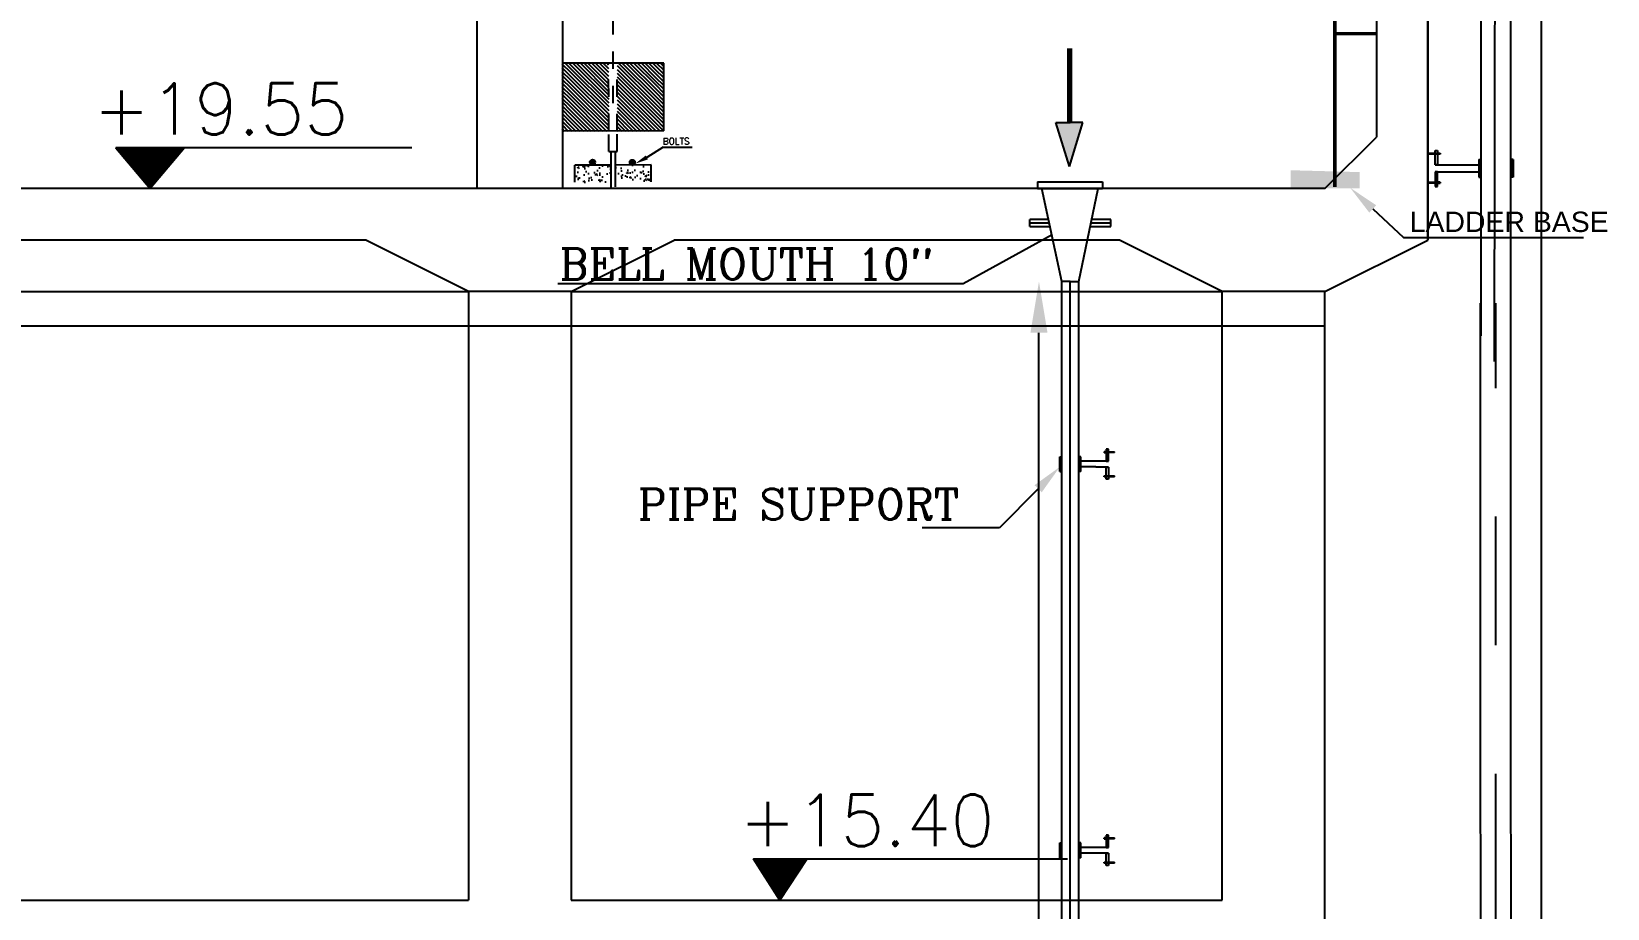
# Model space of a CAD drawing. Extents: x 152000 to 152174, y 158796 to 159332.
# Drawn here: x 152093.28 to 152102.48, y 159134.7 to 159139.81 of the extents above; entities that cross this region are included whole.
import ezdxf
from ezdxf import colors
from ezdxf.entities.mleader import LeaderData, LeaderLine
from ezdxf.enums import TextEntityAlignment as Align
from ezdxf.math import Vec2, Vec3

# ---------------------------------------------------------------- set-up
doc = ezdxf.new("R2010")
doc.units = 0
doc.header["$LTSCALE"] = 3
doc.header["$MEASUREMENT"] = 0
doc.header["$PDMODE"] = 2
doc.header["$PDSIZE"] = 0.03
for name, pattern in [('AUSGEZOGEN', [0]), ('CENTER', [2, 1.25, -0.25, 0.25, -0.25]), ('DASHDOTX2', [2, 1, -0.5, 0, -0.5]), ('HIDDEN2', [0.1875, 0.125, -0.0625])]:
    doc.linetypes.add(name, pattern=pattern)
doc.layers.get('0').update_dxf_attribs({"linetype": 'CONTINUOUS'})
doc.layers.get('DEFPOINTS').update_dxf_attribs({"linetype": 'CONTINUOUS'})
for name, color, linetype in [('3', 4, 'CONTINUOUS'), ('4', 12, 'CONTINUOUS'), ('6', 2, 'CONTINUOUS'), ('ARCH CT TEXT', 152, 'CONTINUOUS'), ('CENTER', 8, 'CENTER'), ('DIM', 144, 'CONTINUOUS'), ('EBENE0', 7, 'AUSGEZOGEN'), ('ELEV', 1, 'CONTINUOUS'), ('FLANGES', 7, 'AUSGEZOGEN'), ('HATSH', 252, 'CONTINUOUS'), ('MECH', 6, 'CONTINUOUS'), ('NUMBERS', 6, 'CONTINUOUS'), ('TEXTS', 1, 'CONTINUOUS')]:
    doc.layers.add(name, color=color, linetype=linetype)
doc.layers.add('LAND CORNERS', color=255, linetype='CONTINUOUS', lineweight=25)
doc.styles.add('ROMANC', font='ROMANC', dxfattribs={"height": 7})
doc.styles.add('ROMANS', font='romans.shx')
doc.styles.add('style2', font='ARIALUNI.TTF')
doc.dimstyles.new('mais 1-100 plan', dxfattribs={"dimtxt": 0.25, "dimasz": 0.1635, "dimexe": 0.18, "dimexo": 0.0625, "dimgap": 0, "dimtad": 1, "dimzin": 0, "dimdsep": 46, "dimtxsty": 'Standard', "dimblk": 'OBLIQUE', "dimcen": 0, "dimse1": 1, "dimse2": 1, "dimclrd": 8, "dimclrt": 4, "dimadec": 0, "dimazin": 0, "dimtfac": 1, "dimtix": 1, "dimtofl": 0, "dimtmove": 0, "dimatfit": 3, "dimldrblk": 'OBLIQUE', "dimfxl": 0.18, "dimtolj": 1, "dimtzin": 0, "dimarcsym": 0})
pattern_1 = [(135.080115, (152251.655275, 159069.757817), (0.0111082012, 0.0111393091), [])]

# ---------------------------------------------------------------- blocks, each defined once
blk = doc.blocks.new('SUPP')
at = {"layer": 'CENTER', "linetype": 'CENTER'}
for p, q in [((162361.392, 176224.452), (162361.283, 176224.452)), ((162361.283, 176224.452), (162361.283, 176224.43)), ((162361.283, 176224.43), (162361.283, 176224.452)), ((162361.283, 176224.452), (162361.545, 176224.452)), ((162361.545, 176224.43), (162361.545, 176224.452)), ((162361.392, 176224.213), (162361.077, 176224.213)), ((162361.283, 176224.43), (162361.392, 176224.43)), ((162361.545, 176224.43), (162361.283, 176224.43)), ((162361.392, 176224.068), (162361.077, 176224.068)), ((162361.283, 176223.821), (162361.283, 176223.844)), ((162361.283, 176223.844), (162361.545, 176223.844)), ((162361.545, 176223.821), (162361.283, 176223.821)), ((162361.545, 176223.821), (162361.545, 176223.844))]:
    blk.add_line(p, q, dxfattribs=at)
for points in [[(162361.392, 176224.52), (162361.339, 176224.52), (162361.339, 176224.213), (162361.392, 176224.213)], [(162361.392, 176223.762), (162361.339, 176223.762), (162361.339, 176224.068), (162361.392, 176224.068)]]:
    blk.add_lwpolyline(points, close=True, dxfattribs=at)
blk = doc.blocks.new('*D143')
at = {"layer": 'DEFPOINTS', "color": 0, "transparency": 16777216}
for p in [(152099.1632, 159138.3539), (152099.3212, 159138.3539), (152099.3462, 159119.6847)]:
    blk.add_point(p, dxfattribs=at)
at = {"layer": 'LAND CORNERS', "color": 2, "lineweight": -2, "transparency": 16777216}
blk.add_line((152099.1632, 159119.9847), (152099.1632, 159138.0539), dxfattribs=at)
at = {"layer": 'LAND CORNERS', "color": 2, "transparency": 16777216}
for points in [[(152099.1132, 159138.0539), (152099.2132, 159138.0539), (152099.1632, 159138.3539)], [(152099.1132, 159119.9847), (152099.2132, 159119.9847), (152099.1632, 159119.6847)]]:
    blk.add_solid(points, dxfattribs=at)
at = {"layer": 'LAND CORNERS', "color": 2, "transparency": 16777216, "insert": (152098.9882, 159129.0193), "char_height": 0.25, "attachment_point": 5, "rotation": 90}
blk.add_mtext('\\A1;18.67', dxfattribs=at)
blk = doc.blocks.new('_OBLIQUE')
at = {"color": 0, "linetype": 'ByBlock'}
blk.add_line((-0.5, -0.5), (0.5, 0.5), dxfattribs=at)
blk = doc.blocks.new('*D146')
at = {"layer": 'DEFPOINTS', "color": 0, "transparency": 16777216}
for p in [(152100.5955, 159144.5137), (152101.8356, 159119.6425), (152102.0959, 159119.6425)]:
    blk.add_point(p, dxfattribs=at)
at = {"layer": 'LAND CORNERS', "color": 2, "lineweight": -2, "transparency": 16777216}
blk.add_line((152102.0959, 159144.2137), (152102.0959, 159119.9425), dxfattribs=at)
at = {"layer": 'LAND CORNERS', "color": 2, "transparency": 16777216}
for points in [[(152102.0459, 159144.2137), (152102.1459, 159144.2137), (152102.0959, 159144.5137)], [(152102.0459, 159119.9425), (152102.1459, 159119.9425), (152102.0959, 159119.6425)]]:
    blk.add_solid(points, dxfattribs=at)
at = {"layer": 'LAND CORNERS', "color": 2, "transparency": 16777216, "insert": (152101.9209, 159132.0781), "char_height": 0.25, "attachment_point": 5, "rotation": 90}
blk.add_mtext('\\A1;24.87', dxfattribs=at)

msp = doc.modelspace()

# ---------------------------------------------------------------- hatches: boundary and pattern name
h = msp.add_hatch()
h.set_pattern_fill('ANSI31', color=8, scale=0.004955, angle=0.080115, style=0)
h.set_pattern_definition(pattern_1)
h.paths.add_polyline_path([(152096.37842, 159139.62671), (152096.42797, 159139.62678), (152096.42852, 159139.2304), (152096.37898, 159139.23033)])
h.paths.add_polyline_path([(152096.92344, 159139.62748), (152096.97299, 159139.62755), (152096.97355, 159139.23117), (152096.924, 159139.2311)])
h = msp.add_hatch()
h.set_pattern_fill('ANSI31', color=8, scale=0.004955, angle=0.080115, style=0)
h.set_pattern_definition(pattern_1)
h.paths.add_polyline_path([(152096.42797, 159139.62678), (152096.65093, 159139.6271), (152096.65149, 159139.23071), (152096.42852, 159139.2304)])
h.paths.add_polyline_path([(152096.70048, 159139.62717), (152096.92344, 159139.62748), (152096.924, 159139.2311), (152096.70103, 159139.23078)])
for points in [[(152096.57235, 159139.04851, 1), (152096.54162, 159139.04846, 1)], [(152096.80486, 159139.04822, 1), (152096.77413, 159139.04817, 1)]]:
    msp.add_hatch(color=256).paths.add_polyline_path(points)
h = msp.add_hatch()
h.set_pattern_fill('AR-CONC', color=256, scale=0.000495477, angle=0.080115, style=0)
h.set_pattern_definition([(130.080115, (152252.58031, 159071.86175), (-0.090257102, -0.008023654), [0.00943883, -0.103827113]), (185.080115, (152252.58031, 159071.86175), (0.01732961, 0.09468841), [0.007551063, -0.08306169]), (79.629115, (152252.57279, 159071.86108), (-0.072927816, 0.086664327), [0.008021766, -0.08823942]), (133.895915, (152252.58027, 159071.88692), (-0.13428405, -0.02101877), [0.01415824, -0.15574067]), (83.444515, (152252.56908, 159071.88517), (-0.11779954, 0.12242897), [0.01203265, -0.13235913]), (188.89611, (152252.58027, 159071.88692), (-0.11779972, 0.12242875), [0.01132659, -0.12459254]), (159.080115, (152252.567696, 159071.88061), (-0.075050696, -0.050775158), [0.00943883, -0.103827113]), (214.080115, (152252.5677, 159071.88061), (-0.030749033, 0.091217914), [0.007551063, -0.08306169]), (108.628715, (152252.56144, 159071.87638), (-0.10579952, 0.04044296), [0.008021766, -0.08823942]), (142.580115, (152252.580308, 159071.861748), (-0.0015889093, 0.041892859), [0, -0.082054882, 0, -0.084320201, 0, -0.083376318]), (172.580115, (152252.580308, 159071.86175), (-0.03317695, 0.049590785), [0, -0.0480751, 0, -0.080167117, 0, -0.031777389]), (212.580115, (152252.608372, 159071.861787), (-0.067177927, -0.002932394), [0, -0.031462762, 0, -0.098163816, 0, -0.130255833]), (222.580115, (152252.62096, 159071.861805), (-0.073412081, 0.012495593), [0, -0.04090159, 0, -0.065190842, 0, -0.09250052])])
h.paths.add_polyline_path([(152096.66429, 159138.93345), (152096.66415, 159139.03254), (152096.45357, 159139.03225), (152096.45371, 159138.93315)])
h.paths.add_polyline_path([(152096.89964, 159138.93378), (152096.8995, 159139.03287), (152096.68892, 159139.03258), (152096.68906, 159138.93348)])
at = {"layer": '4', "linetype": 'Continuous'}
h = msp.add_hatch(dxfattribs=at)
h.set_pattern_fill('ANSI31', color=256, scale=0.01, style=0)
h.set_pattern_definition([(45, (152053.414677, 159030.1361154), (-0.000883883476, 0.000883883476), [])])
h.paths.add_polyline_path([(152094.17409, 159139.13306), (152093.77409, 159139.13306), (152093.97409, 159138.89466)])
at = {"layer": 'LAND CORNERS'}
h = msp.add_hatch(color=256, dxfattribs=at)
h.dxf.hatch_style = 1
h.paths.add_polyline_path([(152100.63229, 159139.00208), (152101.02832, 159138.99144, 0.0070034), (152101.03443, 159138.99136), (152101.03443, 159138.8962), (152100.63229, 159138.8962)])
at = {"layer": 'MECH'}
h = msp.add_hatch(color=100, dxfattribs=at)
h.set_gradient(color1=(18, 243, 70), one_color=1, tint=1)
h.paths.add_polyline_path([(152099.34065, 159139.02427), (152099.2611, 159139.27996), (152099.33974, 159139.28024), (152099.41838, 159139.28052)])
at = {"layer": 'TEXTS'}
h = msp.add_hatch(dxfattribs=at)
h.set_pattern_fill('ANSI31', color=0, scale=0.03)
h.set_pattern_definition([(45, (333.919375, -18.3782214), (-0.00265165042945, 0.00265165042945), [])])
h.paths.add_polyline_path([(152097.80711, 159134.98268), (152097.49688, 159134.98466), (152097.65066, 159134.74466)])

# ---------------------------------------------------------------- linework, layer by layer
at = {"color": 8, "linetype": 'DASHDOTX2', "ltscale": 0.01}
msp.add_line((152096.67716, 159139.39433), (152096.67654, 159145.70588), dxfattribs=at)
for p, q in [((152096.97299, 159139.62755), (152096.37842, 159139.62671)), ((152096.97355, 159139.23117), (152096.97299, 159139.62755)), ((152096.97355, 159139.23117), (152096.37898, 159139.23033)), ((152096.65165, 159139.11154), (152096.7012, 159139.11161)), ((152096.66404, 159139.11156), (152096.66433, 159138.90352)), ((152096.68881, 159139.11159), (152096.6891, 159138.90468)), ((152096.66415, 159139.03254), (152096.45357, 159139.03225)), ((152096.45371, 159138.93315), (152096.45357, 159139.03225)), ((152096.8995, 159139.03287), (152096.68892, 159139.03258)), ((152096.89964, 159138.93378), (152096.8995, 159139.03287))]:
    msp.add_line(p, q)
at = {"color": 7, "linetype": 'HIDDEN2', "ltscale": 0.01}
for p, q in [((152096.65149, 159139.23071), (152096.65093, 159139.6271)), ((152096.70103, 159139.23078), (152096.70048, 159139.62717)), ((152096.65165, 159139.11154), (152096.65149, 159139.23071)), ((152096.7012, 159139.11161), (152096.70103, 159139.23078))]:
    msp.add_line(p, q, dxfattribs=at)
at = {"const_width": 0.02}
msp.add_lwpolyline([(152100.89017, 159138.9044), (152100.89017, 159144.59921, -0.2986407), (152101.07712, 159144.9044)], format="xyb", dxfattribs=at)
msp.add_lwpolyline([(152101.13295, 159139.79905), (152100.89017, 159139.79905)], dxfattribs=at)
for centre in [(152096.55699, 159139.04849), (152096.7895, 159139.04819)]:
    msp.add_circle(centre, 0.01537)
at = {"layer": '4', "color": 8, "linetype": 'AUSGEZOGEN'}
for p, q in [((152101.43295, 159144.90466), (152101.43295, 159138.59466)), ((152101.13295, 159144.65466), (152101.13295, 159139.19466)), ((152100.83295, 159138.89466), (152101.13295, 159139.19466)), ((152100.83295, 159138.89466), (152091.43295, 159138.89466)), ((152095.23295, 159138.59466), (152092.63295, 159138.59466)), ((152095.83295, 159138.29466), (152095.23295, 159138.59466)), ((152096.43295, 159138.29466), (152097.03295, 159138.59466)), ((152099.63295, 159138.59466), (152097.03295, 159138.59466)), ((152100.23295, 159138.29466), (152099.63295, 159138.59466)), ((152100.83295, 159138.29466), (152101.43295, 159138.59466)), ((152095.83295, 159138.29466), (152095.83295, 159136.78056)), ((152096.43295, 159138.29466), (152096.43295, 159136.78178)), ((152100.23295, 159136.78056), (152100.23295, 159138.29466)), ((152100.83295, 159136.78178), (152100.83295, 159138.29466))]:
    msp.add_line(p, q, dxfattribs=at)
at = {"layer": '4', "linetype": 'Continuous'}
for p, q in [((152093.77409, 159139.13306), (152093.97409, 159138.89466)), ((152095.50305, 159139.13306), (152093.77409, 159139.13306)), ((152094.17409, 159139.13306), (152093.97409, 159138.89466))]:
    msp.add_line(p, q, dxfattribs=at)
at = {"layer": '4', "color": 8, "linetype": 'AUSGEZOGEN'}
for points in [[(152092.03295, 159138.29466), (152095.83295, 159138.29466)], [(152096.43295, 159138.29466), (152100.23295, 159138.29466)], [(152092.03295, 159138.09466), (152095.83295, 159138.09466)], [(152096.43295, 159138.09466), (152100.23295, 159138.09466)]]:
    msp.add_lwpolyline(points, dxfattribs=at)
at = {"layer": '6', "color": 8, "linetype": 'AUSGEZOGEN'}
msp.add_line((152101.43295, 159138.59466), (152101.43295, 159144.90466), dxfattribs=at)
at = {"layer": 'ARCH CT TEXT', "color": 7}
msp.add_lwpolyline([(152099.24039, 159138.62626), (152098.72012, 159138.33895), (152096.35526, 159138.33895)], dxfattribs=at)
at = {"layer": 'DIM'}
for p, q in [((152096.96906, 159139.13627), (152096.87414, 159139.0769)), ((152096.97087, 159139.13741), (152097.13939, 159139.13769))]:
    msp.add_line(p, q, dxfattribs=at)
at = {"layer": 'DIM', "color": 8}
for p, q in [((152101.73131, 159139.06437), (152101.73112, 159138.96092)), ((152101.73131, 159139.06437), (152101.74412, 159139.06435)), ((152101.73803, 159139.06436), (152101.73785, 159138.96091)), ((152101.93169, 159139.06438), (152101.91824, 159139.06435)), ((152101.92497, 159139.06436), (152101.92515, 159138.96091)), ((152101.93169, 159139.06438), (152101.93188, 159138.96092)), ((152101.73112, 159138.96092), (152101.74412, 159138.9609)), ((152101.93188, 159138.96092), (152101.91843, 159138.9609)), ((152099.28498, 159137.33085), (152099.29619, 159137.33087)), ((152099.28513, 159137.24465), (152099.28498, 159137.33085)), ((152099.29074, 159137.24466), (152099.29058, 159137.33086)), ((152099.407, 159137.33085), (152099.39617, 159137.33087)), ((152099.40124, 159137.24466), (152099.4014, 159137.33086)), ((152099.40684, 159137.24465), (152099.407, 159137.33085)), ((152099.28513, 159137.24465), (152099.29634, 159137.24467)), ((152099.40684, 159137.24465), (152099.39617, 159137.24467)), ((152099.28498, 159135.07753), (152099.29619, 159135.07755)), ((152099.28513, 159134.99132), (152099.28498, 159135.07753)), ((152099.29074, 159134.99133), (152099.29058, 159135.07754)), ((152099.407, 159135.07753), (152099.39617, 159135.07755)), ((152099.40124, 159134.99133), (152099.4014, 159135.07754)), ((152099.40684, 159134.99132), (152099.407, 159135.07753)), ((152099.28513, 159134.99132), (152099.29634, 159134.99134)), ((152099.40684, 159134.99132), (152099.39617, 159134.99134))]:
    msp.add_line(p, q, dxfattribs=at)
at = {"layer": 'DIM', "color": 1}
for points in [[(152101.74412, 159138.03518), (152101.74412, 159143.09599)], [(152101.91824, 159138.03518), (152101.91824, 159143.09599)], [(152099.29619, 159119.69078), (152099.29619, 159138.35394)], [(152099.34619, 159119.73472), (152099.34619, 159138.35394)], [(152099.39582, 159119.69078), (152099.39619, 159138.35394)], [(152101.74726, 159119.6534), (152101.74062, 159138.22671)], [(152101.92396, 159119.65327), (152101.91818, 159138.22671)]]:
    msp.add_lwpolyline(points, dxfattribs=at)
at = {"layer": 'DIM', "color": 8}
for points in [[(152101.56339, 159139.03286), (152101.74412, 159139.03286)], [(152101.56339, 159138.99244), (152101.74412, 159138.99244)], [(152099.49513, 159137.30459), (152099.40695, 159137.30459)], [(152099.49513, 159137.2709), (152099.40695, 159137.2709)], [(152099.49513, 159135.05127), (152099.40695, 159135.05127)], [(152099.49513, 159135.01758), (152099.40695, 159135.01758)]]:
    msp.add_lwpolyline(points, dxfattribs=at)
at = {"layer": 'DIM', "color": 1, "linetype": 'CENTER'}
msp.add_lwpolyline([(152101.83548, 159119.73155), (152101.8294, 159138.22671)], dxfattribs=at)
at = {"layer": 'DIM'}
msp.add_solid([(152096.88025, 159139.06547), (152096.86802, 159139.08833), (152096.80554, 159139.0402)], dxfattribs=at)
at = {"layer": 'EBENE0', "color": 8, "linetype": 'AUSGEZOGEN'}
for p, q in [((152100.83295, 159138.29466), (152101.43295, 159138.59466)), ((152100.83295, 159138.29466), (152101.43295, 159138.59466)), ((152095.83295, 159138.29466), (152095.83295, 159138.09466)), ((152100.23295, 159136.78178), (152100.23295, 159138.29466)), ((152100.83295, 159136.78056), (152100.83295, 159138.29466)), ((152100.83295, 159119.34466), (152100.83295, 159138.29142)), ((152095.83295, 159138.09466), (152095.83295, 159134.74466)), ((152095.83295, 159138.09466), (152096.43295, 159138.09466)), ((152096.43295, 159138.09466), (152096.43295, 159134.74466)), ((152100.23295, 159134.74466), (152100.23295, 159138.09466)), ((152100.23295, 159138.09466), (152100.83295, 159138.09466)), ((152092.03295, 159134.74466), (152095.83295, 159134.74466)), ((152096.43295, 159134.74466), (152100.23295, 159134.74466))]:
    msp.add_line(p, q, dxfattribs=at)
at = {"layer": 'ELEV', "color": 8}
for p, q in [((152095.88295, 159138.89466), (152095.88295, 159144.65466)), ((152096.38295, 159138.89466), (152096.38295, 159144.65466))]:
    msp.add_line(p, q, dxfattribs=at)
at = {"layer": 'FLANGES', "color": 4, "linetype": 'AUSGEZOGEN'}
for p, q in [((152099.11003, 159138.69496), (152099.11005, 159138.71496)), ((152099.21905, 159138.71505), (152099.11005, 159138.71505)), ((152099.11047, 159138.69483), (152099.22337, 159138.69481)), ((152099.11047, 159138.67483), (152099.11047, 159138.69483)), ((152099.11047, 159138.67483), (152099.22764, 159138.67481)), ((152099.11593, 159138.69483), (152099.22337, 159138.69482)), ((152099.46755, 159138.69479), (152099.58233, 159138.69477)), ((152099.46755, 159138.69478), (152099.58233, 159138.69477)), ((152099.58233, 159138.71505), (152099.4718, 159138.71505)), ((152099.58232, 159138.67477), (152099.58233, 159138.69477)), ((152099.58233, 159138.69477), (152099.58233, 159138.71477)), ((152099.46337, 159138.67479), (152099.58232, 159138.67477))]:
    msp.add_line(p, q, dxfattribs=at)
at = {"layer": 'HATSH', "color": 8}
for p, q in [((152096.43295, 159138.29466), (152095.83295, 159138.29466)), ((152100.83295, 159138.29466), (152100.23295, 159138.29466))]:
    msp.add_line(p, q, dxfattribs=at)
at = {"layer": 'MECH', "color": 1}
for p, q in [((152099.33078, 159139.71147), (152099.33078, 159139.28024)), ((152099.33974, 159139.71147), (152099.33974, 159139.28024)), ((152099.33974, 159139.70545), (152099.33974, 159139.27422)), ((152099.35211, 159139.71147), (152099.35211, 159139.28024)), ((152099.2611, 159139.27996), (152099.33974, 159139.28024)), ((152099.34065, 159139.02427), (152099.2611, 159139.27996)), ((152099.41838, 159139.28052), (152099.33974, 159139.28024)), ((152099.34065, 159139.02427), (152099.41838, 159139.28052))]:
    msp.add_line(p, q, dxfattribs=at)
at = {"layer": 'NUMBERS', "color": 5, "linetype": 'ByBlock'}
for p, q in [((152099.15527, 159138.93466), (152099.53482, 159138.93466)), ((152099.15527, 159138.93466), (152099.15527, 159138.89466)), ((152099.15527, 159138.8947), (152099.53482, 159138.89466)), ((152099.29619, 159138.35394), (152099.18068, 159138.89468)), ((152099.18068, 159138.89468), (152099.5094, 159138.89468)), ((152099.39619, 159138.35394), (152099.5094, 159138.89465)), ((152099.53482, 159138.93466), (152099.53482, 159138.89466)), ((152099.34619, 159138.35394), (152099.29619, 159138.35394)), ((152099.34619, 159138.35394), (152099.39619, 159138.35394))]:
    msp.add_line(p, q, dxfattribs=at)
at = {"layer": 'TEXTS', "color": 0}
for p, q in [((152097.65066, 159134.74466), (152097.49688, 159134.98466)), ((152097.49688, 159134.98466), (152099.33007, 159134.98466)), ((152097.65066, 159134.74466), (152097.80711, 159134.98268))]:
    msp.add_line(p, q, dxfattribs=at)
at = {"layer": 'TEXTS'}
msp.add_lwpolyline([(152101.82189, 159137.88544), (152101.83119, 159143.1243)], dxfattribs=at)

# ---------------------------------------------------------------- block references
at = {"layer": 'LAND CORNERS', "xscale": 0.2787538013690274, "yscale": 0.2787538013690274, "zscale": 0.2787538013690274, "rotation": 180}
msp.add_blockref('SUPP', (197360.33076, 208262.1618), dxfattribs=at)
at = {"layer": 'LAND CORNERS', "xscale": 0.2322948344741895, "yscale": 0.2322948344741895, "zscale": 0.2322948344741895}
for p in [(114383.85565, 118201.33012), (114383.85565, 118199.0768)]:
    msp.add_blockref('SUPP', p, dxfattribs=at)

# ---------------------------------------------------------------- texts
at = {"color": 7}
for s, height, style, p in [(' LADDER BASE ', 0.1187846, 'style2', (152101.28125, 159138.64178)), ('BELL MOUTH 10"', 0.18, 'ROMANC', (152096.36385, 159138.36503))]:
    msp.add_text(s, height=height, dxfattribs=dict(at, style=style)).set_placement(p)
at = {"color": 7, "style": 'ROMANC'}
msp.add_text('PIPE SUPPORT', height=0.18, dxfattribs=at).set_placement((152096.82169, 159137.05435), align=Align.MIDDLE_LEFT)
at = {"layer": '3', "color": 7, "linetype": 'Continuous', "style": 'ROMANS'}
for s, p in [('+19.55', (152093.64038, 159139.20993)), ('+15.40', (152097.41253, 159135.05955))]:
    msp.add_text(s, height=0.3, dxfattribs=at).set_placement(p)
at = {"layer": 'DIM', "style": 'ROMANS'}
msp.add_text('BOLTS', height=0.038231, rotation=0.080115, dxfattribs=at).set_placement((152096.96683, 159139.17102), align=Align.MIDDLE_LEFT)

# ---------------------------------------------------------------- dimensions: what is measured, and where the dimension line sits
at = {"layer": 'LAND CORNERS'}
for base, p1, p2, picture, middle in [((152102.0959, 159119.64254), (152100.59555, 159144.51371), (152101.8356, 159119.64254), '*D146', (152101.9209, 159132.07812)), ((152099.16322, 159138.35394), (152099.34619, 159119.68472), (152099.32119, 159138.35394), '*D143', (152098.98822, 159129.01933))]:
    dim = msp.add_linear_dim(base=base, p1=p1, p2=p2, angle=90, dimstyle='mais 1-100 plan', override={"dimasz": 0.3, "dimgap": 0.05, "dimsah": 1, "dimclrd": 2, "dimclrt": 2, "dimfxlon": 1, "dimarcsym": 1}, dxfattribs=at)
    dim.commit()
    dim.dimension.update_dxf_attribs({"geometry": picture, "text_midpoint": middle})

# ---------------------------------------------------------------- leaders
at = {"layer": 'LAND CORNERS', "color": 7}
ml = msp.add_multileader_mtext('Standard', dxfattribs=at)
ml.set_content('', color=7)
ml.set_leader_properties()
ml.build(insert=Vec2(0, 0))
ml.multileader.update_dxf_attribs({"text_right_attachment_type": 6, "dogleg_length": 0.36, "arrow_head_size": 0.18})
ctx = ml.context
ctx.base_point, ctx.char_height, ctx.arrow_head_size, ctx.landing_gap_size, ctx.plane_origin = Vec3(152102.34197, 159138.60921), 0.18, 0.18, 0.09, Vec3(152100.98064, 159138.89912)
ctx.right_attachment = 6
notes = []
notes.append((ctx, [(1, (1, 1, 0), (152101.29046, 159138.60921), (1, 0), 1.05151, [(0, [(152100.98064, 159138.89912)], 0, [])])]))
ctx.mtext.insert, ctx.mtext.flow_direction = Vec3(152102.43197, 159138.69921), 5
ml = msp.add_multileader_mtext('Standard', dxfattribs=at)
ml.set_content('', color=7)
ml.set_leader_properties()
ml.build(insert=Vec2(0, 0))
ml.multileader.update_dxf_attribs({"text_right_attachment_type": 6, "dogleg_length": 0.36, "arrow_head_size": 0.18})
ctx = ml.context
ctx.base_point, ctx.char_height, ctx.arrow_head_size, ctx.landing_gap_size, ctx.plane_origin = Vec3(152098.3921, 159137.00613), 0.18, 0.18, 0.09, Vec3(152096.06028, 159137.08189)
ctx.right_attachment, ctx.text_align_type = 6, 2
notes.append((ctx, [(1, (1, 1, 0), (152098.9321, 159136.91613), (-1, 0), 0.36, [(0, [(152099.28509, 159137.27156)], 0, [])])]))
ctx.mtext.insert, ctx.mtext.alignment, ctx.mtext.flow_direction = Vec3(152098.4821, 159137.09613), 3, 5
for ctx, leaders in notes:
    for number, flags, end, landing, length, lines in leaders:
        leader = LeaderData()
        leader.index, (leader.has_last_leader_line, leader.has_dogleg_vector, leader.attachment_direction) = number, flags
        leader.last_leader_point, leader.dogleg_vector, leader.dogleg_length = Vec3(end), Vec3(landing), length
        for number, points, colour, breaks in lines:
            line = LeaderLine()
            line.index, line.vertices, line.color, line.breaks = number, Vec3.list(points), colors.encode_raw_color(colour), breaks
            leader.lines.append(line)
        ctx.leaders.append(leader)

doc.saveas('drawing.dxf')
